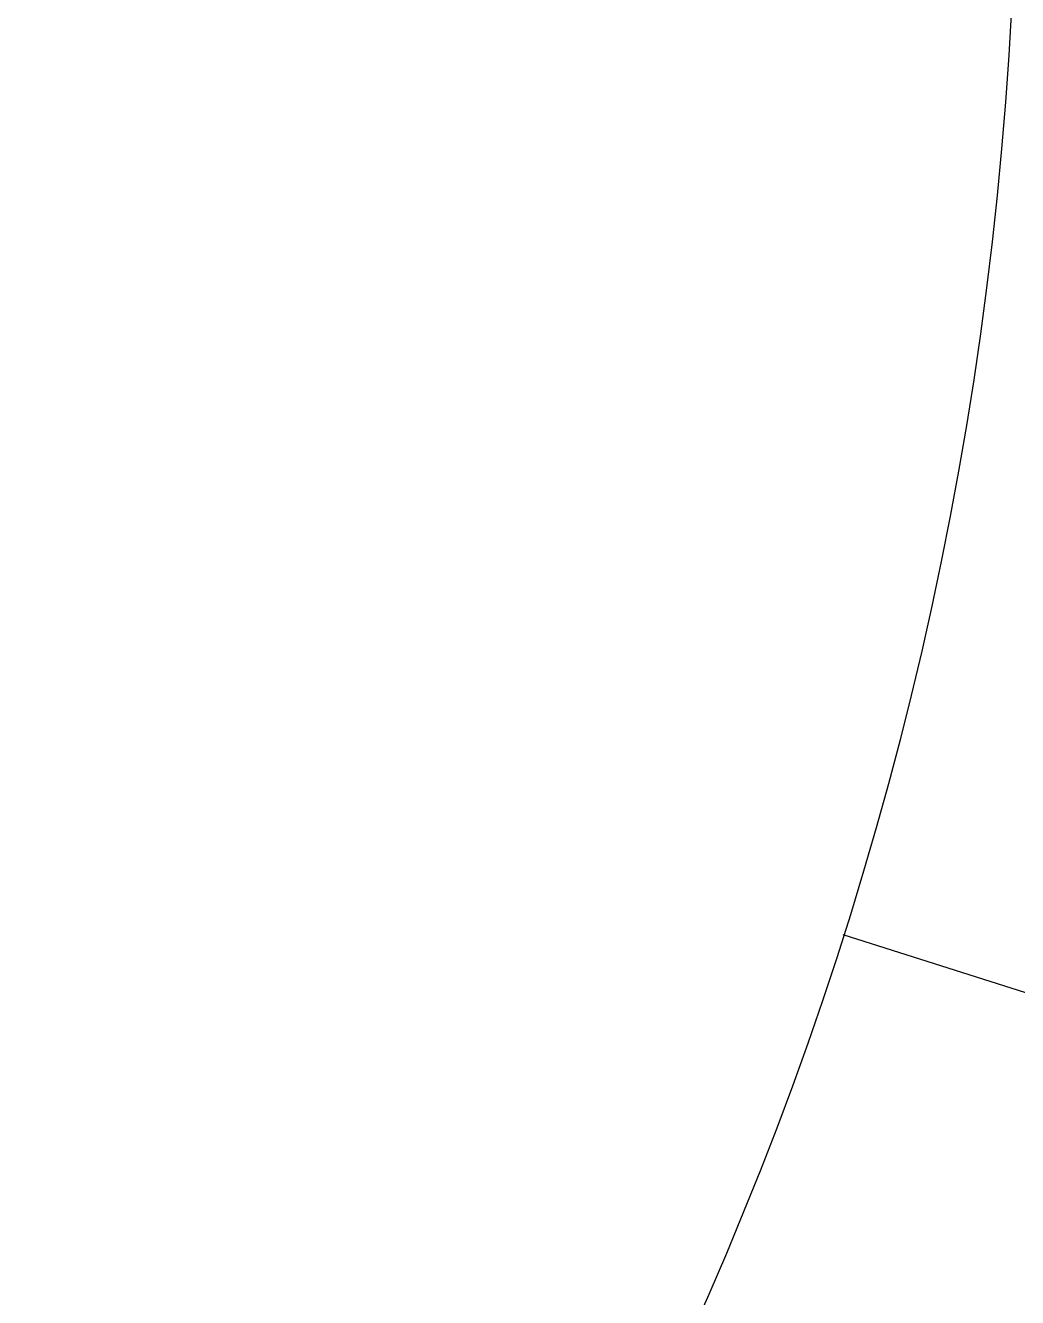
# Model space of a CAD drawing. Header units: millimetres. Extents: x -50 to 50, y -50 to 64.
# Drawn here: x 24.68 to 33.76, y -13.54 to -1.9 of the extents above; entities that cross this region are included whole.
import ezdxf

# ---------------------------------------------------------------- set-up
doc = ezdxf.new("R2010")
doc.units = ezdxf.units.MM
doc.layers.add('CUT_OUTER', color=1, linetype='Continuous')
doc.layers.add('ENGRAVE', color=7, linetype='Continuous')

msp = doc.modelspace()

# ---------------------------------------------------------------- linework, layer by layer
at = {"layer": 'CUT_OUTER'}
msp.add_arc((0, -0.0002), 49.9998, 177.11535, 4.43206, dxfattribs=at)
at = {"layer": 'ENGRAVE'}
msp.add_lwpolyline([(37.8839, -12.0362), (32.1656, -10.2195)], dxfattribs=at)
for radius in [49, 49, 47.6875, 45.25, 45.25, 43.325, 39.75, 39.75, 37.65, 33.75, 33.75]:
    msp.add_circle((0, 0), radius, dxfattribs=at)

doc.saveas('drawing.dxf')
